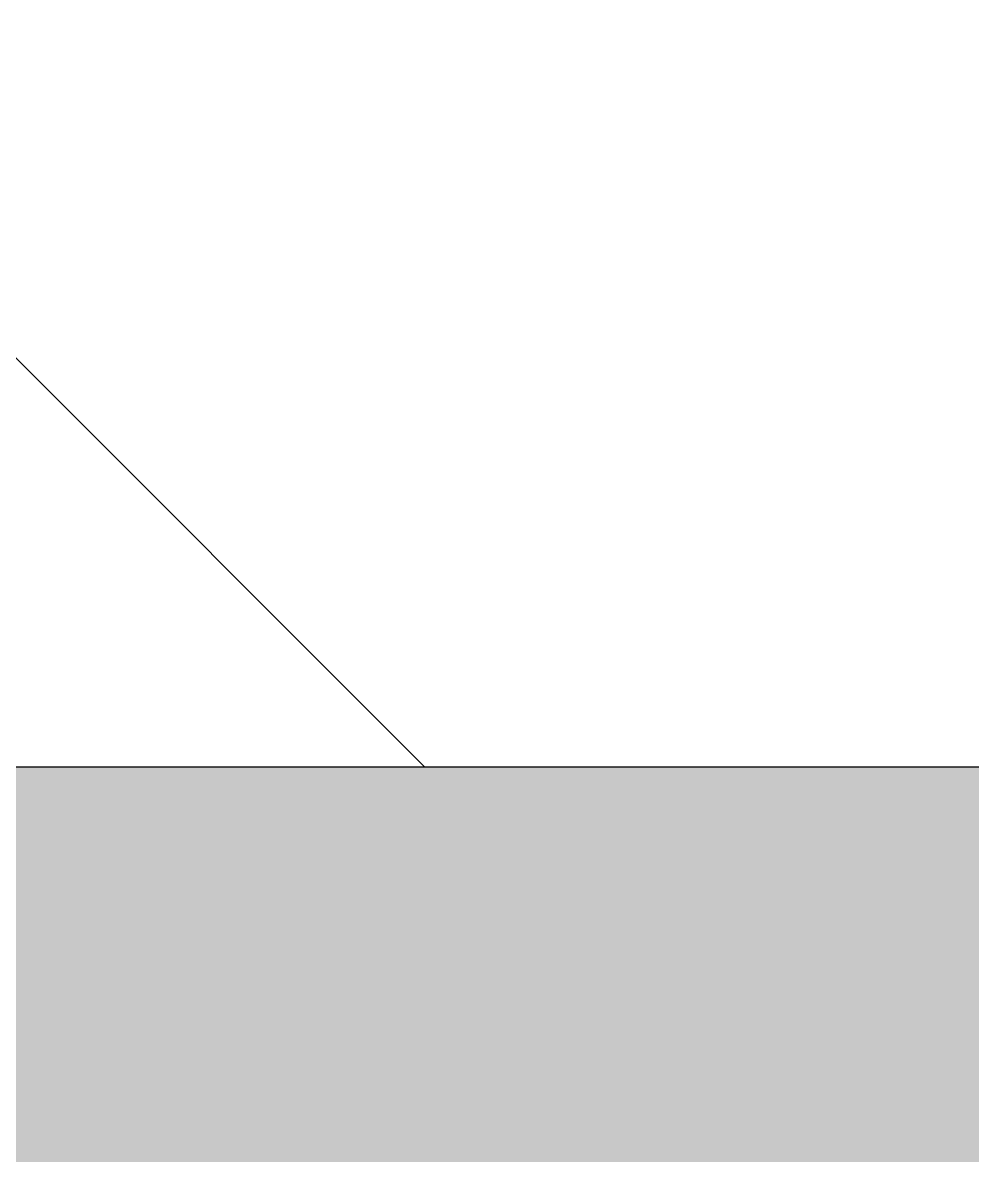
# Model space of a CAD drawing. Header units: millimetres. Extents: x 12986 to 523328, y -9759 to 30092.
# Drawn here: x 61977 to 62070.5, y 7861.8 to 7973.3 of the extents above; entities that cross this region are included whole.
import ezdxf

# ---------------------------------------------------------------- set-up
doc = ezdxf.new("R2010")
doc.units = ezdxf.units.MM
doc.layers.add('A-WALL-1', color=7, linetype='Continuous', lineweight=25)
doc.layers.add('A-WALL-PATT-1', color=7, linetype='Continuous', lineweight=5)
doc.layers.add('A-WALL-PATT-2', color=7, linetype='Continuous', lineweight=5, true_color=0xce0000)

msp = doc.modelspace()

# ---------------------------------------------------------------- hatches: boundary and pattern name
at = {"layer": 'A-WALL-PATT-1'}
h = msp.add_hatch(dxfattribs=at)
h.set_pattern_fill('FP_1', color=256, style=0, pattern_type=2)
h.set_pattern_definition([(45, (61996.89, 0), (-57.0246, 57.0246), []), (45, (62053.92, 0), (-57.0246, 57.0246), [100.806, -20.161, 3.353, -16.808])])
h.paths.add_polyline_path([(62106.89328, -100), (62106.89328, 3820.0001), (61886.89328, 3820.0001), (61886.89328, -100)], flags=0)
h.paths.add_polyline_path([(61886.89328, 5370.0001), (62106.89328, 5370.0001), (62106.89328, 5620.0001), (61886.89328, 5620.0001)], flags=0)
h.paths.add_polyline_path([(61886.89328, 7320.0001), (62106.89328, 7320.0001), (62106.89328, 7900.00001), (61886.89328, 7900.00001)], flags=0)
at = {"layer": 'A-WALL-PATT-2'}
h = msp.add_hatch(dxfattribs=at)
h.set_pattern_fill('FP_3', color=256, style=0, pattern_type=2)
h.set_pattern_definition([(135, (61996.89, 0), (-70.7107, -70.7107), [])])
h.paths.add_polyline_path([(61886.89328, 7900.00001), (62086.89328, 7900.00001), (62086.89328, 8599.99999), (61886.89328, 8599.99999), (61886.89328, 8530.99999)], flags=0)
h.paths.add_polyline_path([(62086.89328, 11399.99999), (62086.89328, 12300.00001), (61886.89328, 12300.00001), (61886.89328, 11399.99999)], flags=0)
h.paths.add_polyline_path([(62017.89328, 13200.00001), (62086.89328, 13200.00001), (62086.89328, 14700), (61886.89328, 14700), (61886.89328, 13200.00001), (61955.89328, 13200.00001)], flags=0)

# ---------------------------------------------------------------- linework, layer by layer
at = {"layer": 'A-WALL-1'}
msp.add_line((63856.89327, 7900.00001), (61886.89328, 7900.00001), dxfattribs=at)

doc.saveas('drawing.dxf')
